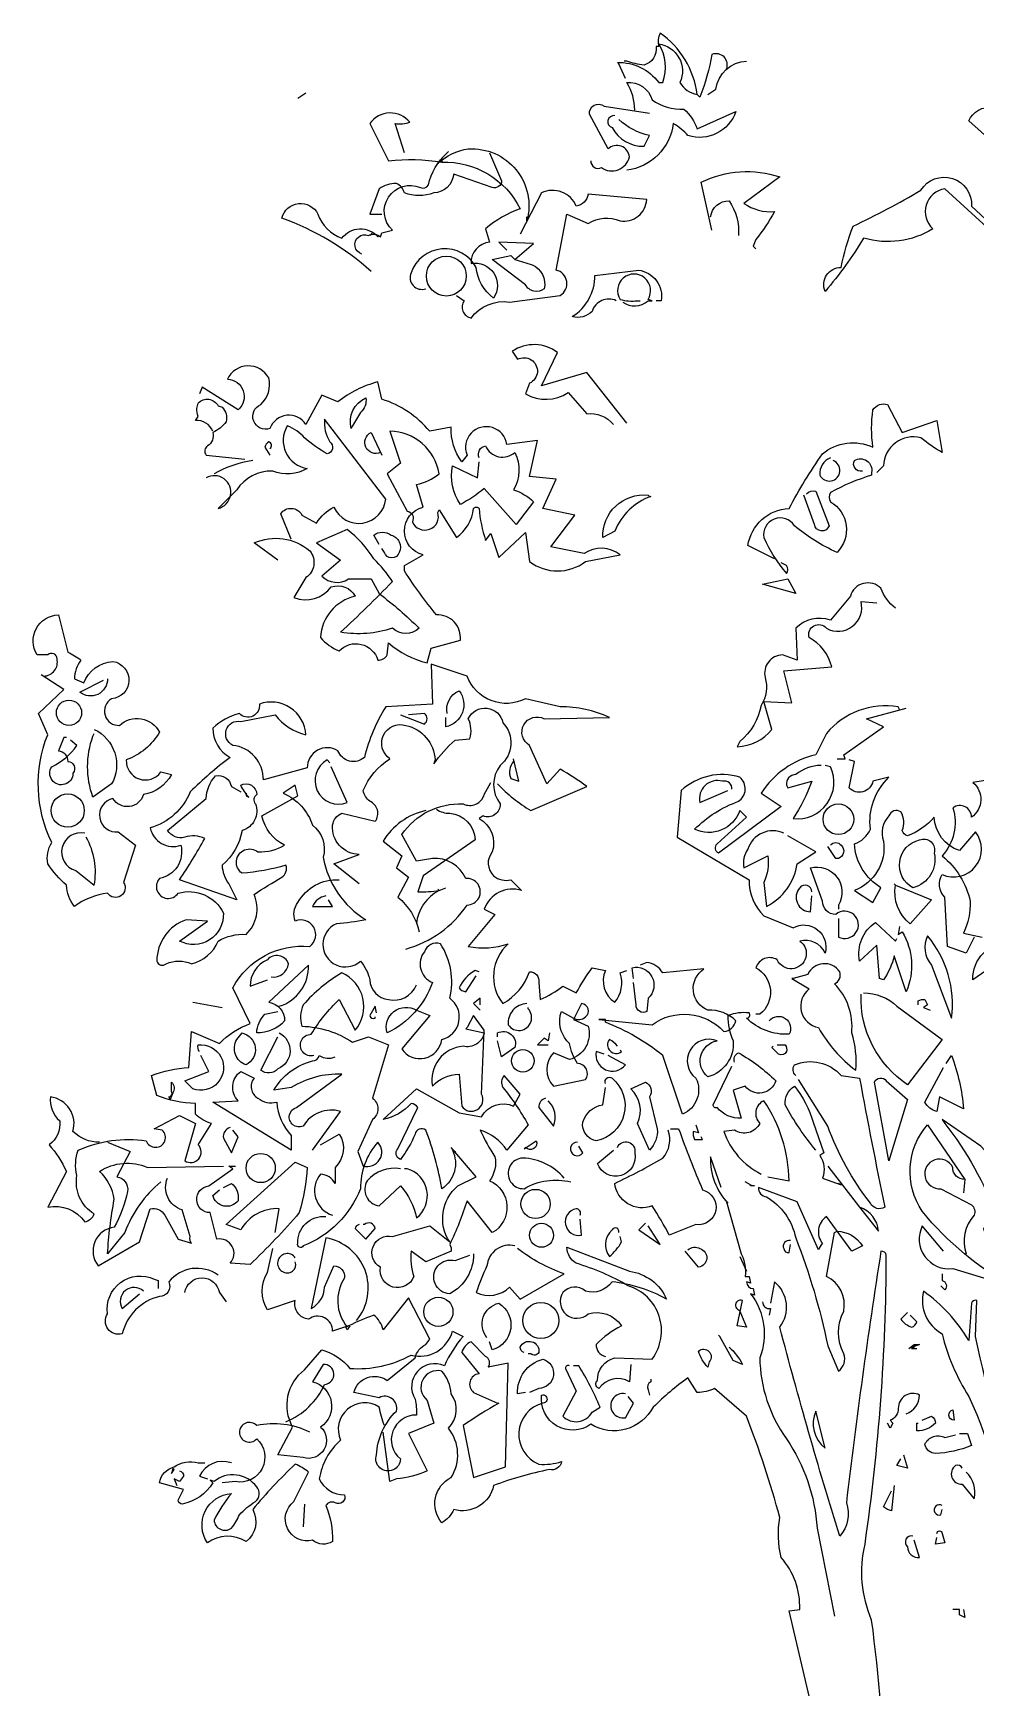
# Model space of a CAD drawing. Header units: millimetres. Extents: x 61831 to 121408, y 302 to 24841.
# Drawn here: x 77546 to 79151, y 4971 to 7788 of the extents above; entities that cross this region are included whole.
import ezdxf

# ---------------------------------------------------------------- set-up
doc = ezdxf.new("R2010")
doc.units = ezdxf.units.MM

# ---------------------------------------------------------------- blocks, each defined once
blk = doc.blocks.new('A$C700F2951')
at = {"color": 74}
for points in [[(1008, 4453.3), (996.7, 4478.3), (994.5, 4480.5, -0.240921), (1064.7, 4446.5), (1071.5, 4446.5, 0.236053), (1064.7, 4512.3, -0.5), (1101, 4446.5, 0.236053), (1130.4, 4426.1, 0.211075), (1067, 4530.4, 0.162277), (1064.7, 4507.7), (1060.2, 4507.7, -0.383194), (1039.8, 4476, -0.056625), (1010.3, 4482.8), (1005.8, 4482.8)], [(1180.3, 4469.2, 0.651581), (1155.4, 4494.1, -0.045349), (1135, 4421.6), (1130.4, 4426.1)], [(1148.6, 4426.1), (1162.2, 4435.2, -0.365204), (1214.3, 4482.8)], [(1656.2, 4170.1), (1552, 4265.2, 0.636124), (1531.6, 4197.2, -0.212875), (1413.7, 4181.4, -0.040161), (1348, 4090.7, -0.538727), (1375.2, 4131.5, -0.038391), (1395.6, 4201.8, 0.023422), (1511.2, 4263, -0.778931), (1597.3, 4235.8), (1629, 4206.3, -0.14267), (1633.6, 4333.2), (1656.2, 4324.2), (1592.8, 4380.8, -0.349304), (1633.6, 4403.5), (1622.2, 4451.1), (1721.9, 4428.4, -0.186783), (1762.7, 4446.5), (1733.3, 4505.5), (1699.3, 4498.7), (1685.7, 4442)], [(1023.9, 4399, 0.143021), (1010.3, 4446.5, -0.358047), (1053.4, 4417.1, 0.172546), (1107.8, 4401.2, -0.123093), (1130.4, 4367.2), (1196.2, 4396.7, -0.40274), (1114.6, 4355.9, 0.082748), (1089.6, 4376.3, -0.343094), (1010.3, 4297)], [(949.1, 4312.8, 0.566177), (967.3, 4301.5, 0.534058), (1014.8, 4319.6, 0.630219), (978.6, 4333.2), (946.9, 4392.2, -0.679398), (971.8, 4405.8), (1048.8, 4394.4)], [(631.8, 4326.4), (616, 4376.3, 0.123093), (640.9, 4378.6, 0.499542), (572.9, 4376.3), (604.6, 4312.8, -0.074951), (695.3, 4310.6, -0.294968), (829, 4231.2, 0.096375), (770.1, 4197.2), (776.9, 4174.6, 0.398468), (745.2, 4138.3, -0.659393), (783.7, 4079.4, -0.217575), (754.2, 4131.5, 0.649521), (643.2, 4122.5, 0.661377), (668.1, 4095.3)], [(989.9, 4389.9, 0.926025), (985.4, 4369.5, 0.286789), (1039.8, 4337.8), (1048.8, 4355.9, -0.120178), (996.7, 4383.1)], [(559.3, 4154.2, -1.044418), (570.6, 4185.9, -0.323349), (591, 4183.6), (593.3, 4190.4), (611.4, 4195, -0.840088), (659, 4267.5, 0.4142), (672.6, 4272, -0.154678), (704.4, 4326.4), (706.6, 4328.7)], [(776.9, 4326.4), (797.3, 4278.8, -0.489075), (781.4, 4267.5), (715.7, 4290.2, -0.380188), (681.7, 4258.4, -0.181808), (631.8, 4258.4, 0.224854), (618.2, 4274.3, 0.162277), (588.8, 4265.2), (572.9, 4222.2), (593.3, 4222.2)], [(695.3, 4317.4), (695.3, 4310.6), (695.3, 4317.4), (688.5, 4308.3, -0.162277), (740.6, 4333.2, -0.516235), (840.3, 4210.8), (840.3, 4217.6)], [(1155.4, 4195), (1137.2, 4276.6, -0.198578), (1270.9, 4285.6), (1209.8, 4240.3, 0.173447), (1261.9, 4226.7, -0.044205), (1230.1, 4179.1), (1225.6, 4167.8), (1230.1, 4163.3)], [(720.2, 4083.9), (733.8, 4074.9, 0.54657), (745.2, 4045.4, -0.272095), (810.9, 4072.6), (897, 4083.9, 0.677032), (890.2, 4127), (908.3, 4222.2), (944.6, 4206.3, -0.248367), (999, 4210.8, 0.452606), (1044.3, 4247.1), (944.6, 4256.2, -0.333328), (924.2, 4235.8, 0.430618), (865.3, 4258.4), (829, 4188.2)], [(575.2, 4124.7, 0.094757), (423.3, 4215.4, -0.699951), (484.5, 4222.2, 0.222214), (525.3, 4181.4, -0.480621), (586.5, 4183.6), (588.8, 4185.9)], [(1153.1, 4217.6, -0.388977), (1184.8, 4244.8, -0.162277), (1200.7, 4185.9)], [(819.9, 4145.1, 0.021729), (849.4, 4136.1, -0.356949), (869.8, 4095.3, -0.482147), (838.1, 4102.1), (781.4, 4145.1), (813.1, 4151.9), (819.9, 4145.1)], [(992.2, 4074.9, 0.453766), (951.4, 4056.7, -0.265564), (917.4, 4047.7, 0.264557), (955.9, 4117.9), (1030.7, 4127, -0.415939), (1069.2, 4074.9), (1060.2, 4074.9)], [(1003.5, 4072.6, 0.366302), (1046.6, 4074.9), (1053.4, 4074.9), (1046.6, 4077.1, 1.810471), (999, 4077.1, 0.099014), (1028.4, 4074.9), (1033, 4074.9)], [(1010.3, 3866.4), (942.3, 3952.5), (865.3, 3929.8), (892.5, 3986.5, 0.323273), (815.4, 3988.7), (824.5, 3975.1, -1.034378), (844.9, 3934.4), (838.1, 3916.2, 0.280991), (910.6, 3918.5), (942.3, 3882.2, -0.26123), (987.7, 3864.1)], [(416.5, 3632.9), (375.7, 3662.4, -0.294098), (470.9, 3648.8, -0.441696), (464.1, 3603.5), (443.7, 3569.5, 0.332855), (507.2, 3587.6, -0.375732), (548, 3571.7, 0.339447), (489.1, 3501.5, 0.128281), (520.8, 3478.8, -0.578079), (586.5, 3463, 0.276978), (602.4, 3472), (604.6, 3492.4, 0.124008), (670.4, 3458.4), (677.2, 3483.4), (727, 3497, 0.463104), (686.2, 3540, -0.025284), (631.8, 3614.8), (631.8, 3623.9), (663.6, 3642, -0.779266), (663.6, 3723.6), (652.2, 3762.1, 0.118973), (690.8, 3780.2, 0.363647), (606.9, 3852.8), (625, 3798.4), (602.4, 3780.2), (636.4, 3716.8, -0.5), (645.4, 3698.7, 0.970154), (688.5, 3714.5), (690.8, 3719.1), (720.2, 3671.5, 0.208466), (749.7, 3721.3, -0.5), (758.8, 3721.3, 0.056854), (770.1, 3666.9), (779.1, 3678.3), (792.7, 3637.5), (838.1, 3680.5), (844.9, 3630.7, 0.333328), (940.1, 3630.7), (999, 3642, 0.334427), (937.8, 3644.3), (881.1, 3655.6), (921.9, 3710), (867.5, 3721.3), (890.2, 3771.2), (844.9, 3775.7), (858.5, 3836.9), (806.3, 3830.1, 1.125015), (738.4, 3812), (729.3, 3800.6, -0.162277), (711.2, 3859.6), (674.9, 3852.8, 0.14122), (593.3, 3907.2), (586.5, 3936.6, 0.106674), (518.5, 3902.6), (491.3, 3914), (464.1, 3864.1, 0.62291), (402.9, 3857.3, -0.972748), (387.1, 3898.1, 0.276978), (400.7, 3943.4, 0.613373), (330.4, 3941.2, -0.688248), (348.5, 3889), (287.4, 3927.6), (282.8, 3916.2)], [(305.5, 3852.8, 0.326447), (276, 3870.9), (280.6, 3877.7, -0.099014), (278.3, 3891.3), (280.6, 3900.4, -0.522827), (314.6, 3895.8), (321.4, 3893.6, -0.276978), (328.1, 3868.6, -0.123093), (305.5, 3850.5, -0.350769), (296.4, 3827.8, 0.4142), (294.2, 3812), (359.9, 3805.2)], [(543.5, 3861.8), (541.2, 3857.3, -0.369919), (566.1, 3909.4, -0.265564), (557, 3884.5), (543.5, 3861.8)], [(1261.9, 3635.2), (1216.6, 3657.9, -0.357925), (1286.8, 3721.3, -0.02861), (1343.5, 3814.2, -0.284912), (1429.6, 3825.6, -0.072906), (1429.6, 3889, -0.350769), (1454.5, 3898.1), (1479.4, 3850.5), (1538.4, 3870.9), (1547.4, 3816.5, -0.042465), (1511.2, 3841.4, 0.482147), (1447.7, 3793.8), (1436.4, 3782.5)], [(439.2, 3669.2), (421.1, 3712.3, -0.563461), (457.3, 3710), (482.3, 3696.4, -0.132751), (511.7, 3723.6, 0.770752), (600.1, 3737.2), (495.9, 3873.2, 0.176163), (504.9, 3834.6, -0.659393), (500.4, 3814.2, -0.051254), (461.9, 3841.4, 0.123093), (432.4, 3861.8, 0.535172), (466.4, 3789.3, -0.225418), (407.5, 3784.8, 0.260452), (346.3, 3753), (314.6, 3721.3, 1.152542), (294.2, 3773.4)], [(402.9, 3823.3, 0.618027), (400.7, 3834.6, 0.162277), (393.9, 3825.6), (402.9, 3812)], [(591, 3816.5, -1), (575.2, 3850.5), (593.3, 3812)], [(758.8, 3807.4, -0.480621), (770.1, 3827.8, 0.516449), (819.9, 3816.5, -0.249695), (817.7, 3753, -0.105927), (851.7, 3732.6), (822.2, 3694.1), (767.8, 3755.3, -0.054871), (727, 3728.1, -0.192581), (713.4, 3793.8), (756.5, 3773.4), (758.8, 3800.6)], [(1411.5, 3784.8, -0.618027), (1397.9, 3802.9, -0.649872), (1427.3, 3782.5), (1427.3, 3778, 0.048447), (1357.1, 3748.5, 0.291199), (1357.1, 3732.6, -0.493149), (1368.4, 3646.5, -0.073044), (1295.9, 3691.9, 0.819794), (1243.7, 3671.5, 0.07692), (1282.3, 3610.3, 0.333328), (1282.3, 3623.9), (1273.2, 3628.4)], [(1357.1, 3807.4, 0.326447), (1338.9, 3778, 1.475342), (1361.6, 3802.9)], [(373.5, 3802.9, 0.093063), (307.8, 3780.2)], [(1316.3, 3746.2, -0.302765), (1332.1, 3750.8), (1354.8, 3691.9, -0.816528), (1329.9, 3694.1), (1311.7, 3744)], [(1048.8, 3741.7), (1051.1, 3741.7, 0.20787), (989.9, 3682.8), (969.5, 3671.5, -0.455139), (1046.6, 3744), (1048.8, 3741.7)], [(588.8, 3576.3, -0.033035), (656.8, 3517.3, -0.399994), (611.4, 3517.3, -0.122452), (523.1, 3510.5, 0.012192), (611.4, 3596.7, 0.056335), (579.7, 3635.2, 0.100357), (534.4, 3685.1), (482.3, 3662.4), (523.1, 3632.9), (491.3, 3605.7, 0.349121), (536.7, 3601.2), (575.2, 3601.2), (588.8, 3576.3)], [(588.8, 3660.1), (579.7, 3676, -0.309357), (609.2, 3676, -0.468369), (622.8, 3646.5, -0.763794), (597.8, 3646.5), (593.3, 3653.3)], [(1468.1, 3551.3, -0.140045), (1443.2, 3585.3, 0.57489), (1391.1, 3571.7), (1357.1, 3530.9, 0.29335), (1298.1, 3517.3), (1300.4, 3463), (1275.5, 3472, 0.477875), (1246, 3433.5, -0.21463), (1239.2, 3385.9, -0.178345), (1203, 3324.7), (1198.4, 3315.6, 0.217789), (1257.3, 3345.1), (1243.7, 3392.7), (1291.3, 3390.4), (1277.7, 3444.8), (1359.3, 3451.6, 0.213028), (1320.8, 3501.5, -0.817993), (1350.3, 3517.3, 0.658905), (1409.2, 3562.7), (1436.4, 3560.4)], [(17.7, 3435.8, 0.475967), (40.3, 3465.2, 0.663971), (24.5, 3472), (6.3, 3472, -0.578598), (42.6, 3540), (58.5, 3476.6, -0.062256), (81.1, 3463, 0.15036), (69.8, 3431.2), (85.7, 3424.4, -0.28447), (135.5, 3460.7, -0.892212), (133.2, 3397.2, 0.789642), (146.8, 3351.9, -0.497391), (214.8, 3340.6, -0.176483), (158.2, 3293, 0.748825), (217.1, 3272.6), (235.2, 3268.1, -0.225281), (187.6, 3234.1, -0.647598), (135.5, 3227.3, 0.955292), (144.6, 3170.6), (174, 3147.9), (153.6, 3084.5, -1), (126.4, 3066.3, 0.125122), (69.8, 3043.7, -0.137939), (56.2, 3079.9, -0.062256), (24.5, 3116.2, -0.18132), (31.3, 3152.5, -0.210037), (24.5, 3336), (8.6, 3372.3), (51.7, 3413.1), (13.1, 3438)], [(790.5, 3252.2, 0.068298), (847.1, 3206.9), (942.3, 3247.7, 0.035156), (897, 3277.1), (874.3, 3252.2), (844.9, 3317.9, -0.984375), (869.8, 3363.2), (980.9, 3365.5, 0.108856), (897, 3383.6), (838.1, 3397.2, -0.448303), (738.4, 3435.8), (677.2, 3456.2), (679.4, 3388.2), (600.1, 3383.6, 0.080551), (563.8, 3297.5, -0.524551), (518.5, 3308.8, 0.59317), (466.4, 3279.4), (391.6, 3259, 0.390503), (339.5, 3317.9, -0.868866), (353.1, 3358.7), (412, 3370, 0.173203), (464.1, 3336, 0.499069), (384.8, 3388.2, -0.72995), (350.8, 3372.3, 0.115616), (305.5, 3347.4, 0.276978), (334.9, 3297.5, 0.033035), (267, 3238.6, -0.228363), (199, 3177.4, 0.456192), (251.1, 3147.9, -0.433426), (214.8, 3091.3, 1.078903), (246.6, 3066.3, -0.36409), (323.6, 3032.4, -0.580322), (248.8, 2984.8), (296.4, 3018.8), (260.2, 3021, 0.321106), (210.3, 2950.8, 0.566177), (226.2, 2946.2, -0.211075), (269.2, 2946.2, 0.243835), (314.6, 2984.8, -0.145935), (362.1, 2996.1, 0.321701), (375.7, 3064.1, -0.013153), (423.3, 3093.5, 0.333328), (430.1, 3113.9, -0.053406), (355.3, 3100.3, -1.029831), (382.5, 3136.6, 0.141342), (427.9, 3147.9, -0.23027), (389.3, 3197.8), (450.5, 3231.8), (446, 3249.9), (425.6, 3236.3, -0.215332), (475.5, 3181.9, -0.302765), (493.6, 3127.5, 0.214661), (566.1, 3021, -0.032745), (516.3, 3014.2, 1.185196), (557, 2950.8, -0.115112), (572.9, 2919, 0.379791), (604.6, 2885, 0.362045), (652.2, 2910)], [(126.4, 3431.2, -0.637756), (78.9, 3408.6), (119.6, 3429)], [(704.4, 3372.3, -0.350769), (724.8, 3410.8, -0.561172), (702.1, 3349.6), (702.1, 3365.5)], [(554.8, 3082.2), (511.7, 3116.2), (554.8, 3132.1, -0.43013), (509.5, 3181.9, -0.263626), (525.3, 3202.3), (582, 3188.7, 0.489075), (572.9, 3222.7, -0.178345), (561.6, 3240.9, -0.14975), (606.9, 3295.2, -0.856918), (634.1, 3351.9, -0.338852), (684, 3293), (681.7, 3286.2, -0.055374), (718, 3327), (742.9, 3329.2, 0.195877), (740.6, 3363.2, -0.724503), (799.5, 3356.4, -0.43483), (795, 3283.9, 0.345184), (795, 3218.2, -0.544022), (765.6, 3197.8), (758.8, 3193.3, -0.362045), (781.4, 3136.6, 0.396576), (783.7, 3095.8, 0.236053), (813.1, 3089), (831.3, 3070.9, 0.401123), (767.8, 3039.2), (785.9, 3030.1), (740.6, 2975.7, 0.137604), (808.6, 2980.2, 0.396027), (799.5, 2878.2, 0.180374), (844.9, 2932.6, -0.463791), (860.7, 2914.5), (863, 2885, 0.051575), (901.5, 2907.7), (924.2, 2896.4, -0.023788), (951.4, 2939.4), (974.1, 2934.9, 0.368179), (989.9, 2880.5, 0.264557), (999, 2930.4), (1010.3, 2934.9)], [(1474.9, 3379.1), (1472.6, 3383.6, 0.262833), (1350.3, 3338.3), (1332.1, 3302, 0.194489), (1239.2, 3236.3), (1273.2, 3213.7), (1166.7, 3134.3, -0.535172), (1164.4, 3150.2), (1214.3, 3195.5), (1203, 3206.9, -0.445358), (1125.9, 3175.1, -0.112671), (1200.7, 3222.7, 0.498764), (1203, 3263.5, 0.269211), (1103.2, 3240.9), (1096.4, 3161.5), (1218.8, 3089, 0.212448), (1243.7, 3027.8), (1293.6, 3007.4, -0.669449), (1348, 2964.4, 0.362045), (1304.9, 2984.8, -1.319412), (1266.4, 2953, 0.480621), (1230.1, 2939.4, -0.538818), (1236.9, 2860.1), (1230.1, 2860.1)], [(625, 3370), (665.8, 3354.2, 0.5), (665.8, 3372.3), (638.6, 3370)], [(56.2, 3331.5), (51.7, 3331.5), (42.6, 3308.8, -0.38205), (58.5, 3290.7, -0.618027), (67.5, 3270.3, -1.341293), (31.3, 3281.6, 0.132751), (74.3, 3317.9), (63, 3327)], [(103.8, 3345.1, -0.432632), (133.2, 3252.2), (101.5, 3229.5, -0.173904), (101.5, 3333.8), (103.8, 3338.3)], [(504.9, 3288.4), (500.4, 3293, 0.940445), (534.4, 3220.5), (507.2, 3281.6)], [(817.7, 3290.7, 0.292984), (813.1, 3261.3), (826.7, 3256.7), (817.7, 3295.2)], [(1341.2, 3283.9, 0.162277), (1298.1, 3268.1, 0.463791), (1282.3, 3249.9), (1284.5, 3245.4), (1325.3, 3256.7, -0.058853), (1293.6, 3193.3, 0.588898), (1357.1, 3281.6), (1348, 3283.9)], [(1601.8, 2991.6), (1588.2, 2964.4), (1556.5, 2975.7), (1552, 3059.5, -0.355026), (1547.4, 3098.1, 0.788391), (1604.1, 3170.6), (1576.9, 3138.9, -0.312881), (1533.8, 3195.5, -0.116058), (1488.5, 3163.8, -0.265564), (1479.4, 3172.9, 0.226822), (1477.2, 3204.6, 0.49527), (1456.8, 3197.8, 0.295303), (1447.7, 3154.7, -0.346893), (1397.9, 3070.9), (1429.6, 3050.5), (1443.2, 3075.4, -0.244461), (1397.9, 3150.2, 0.215332), (1425.1, 3175.1, -0.236053), (1456.8, 3263.5), (1429.6, 3256.7, -0.59729), (1388.8, 3245.4), (1397.9, 3290.7), (1388.8, 3293)], [(1855.7, 3068.6, -0.149368), (1876.1, 3111.7, 0.589905), (1826.2, 3150.2), (1821.7, 3163.8, 0.490158), (1771.8, 3134.3, -1.060547), (1753.7, 3175.1, 0.776093), (1769.5, 3229.5, 0.142365), (1685.7, 3191), (1665.3, 3218.2), (1683.4, 3268.1), (1599.6, 3254.5, -0.50354), (1597.3, 3195.5, 0.628937), (1565.6, 3211.4, -0.265564), (1547.4, 3129.8, -0.169571), (1595, 3052.8, -0.119873), (1583.7, 2998.4), (1615.4, 2991.6)], [(362.1, 3236.3), (362.1, 3231.8), (366.7, 3229.5, -0.051575), (353.1, 3249.9, -0.580322), (380.3, 3234.1, 0.442368), (378, 3218.2, -0.445358), (355.3, 3172.9, -0.177689), (321.4, 3113.9, 0.15036), (332.7, 3082.2), (346.3, 3055), (248.8, 3089, 0.019806), (291.9, 3159.3, 0.195877), (257.9, 3161.5, -0.32045), (228.4, 3172.9), (294.2, 3227.3, -0.171616), (310, 3265.8, -0.427887), (337.2, 3247.7), (353.1, 3238.6)], [(634.1, 2971.2, 0.179703), (738.4, 3046, 1.048752), (736.1, 3091.3, 0.319077), (679.4, 3125.3), (652.2, 3120.7), (627.3, 3166.1, -0.261322), (731.6, 3218.2, 0.45993), (767.8, 3234.1), (779.1, 3254.5)], [(1189.4, 3243.1, 0.541687), (1173.5, 3256.7, 0.576218), (1135, 3220.5), (1182.6, 3240.9)], [(668.1, 3206.9, 0.203552), (595.6, 3154.7), (627.3, 3129.8), (618.2, 3109.4), (638.6, 3093.5), (620.5, 3059.5, -0.169113), (656.8, 3000.6)], [(686.2, 3209.1, 0.15036), (708.9, 3202.3, -0.384125), (752, 3157), (663.6, 3095.8), (654.5, 3068.6, 0.045349), (690.8, 3070.9), (702.1, 3075.4)], [(87.9, 3168.3, 0.975662), (72.1, 3104.9), (103.8, 3079.9, 0.17128), (90.2, 3161.5)], [(1277.7, 3168.3, 0.456619), (1216.6, 3141.1, 0.205246), (1209.8, 3109.4), (1250.5, 3129.8, -0.146759), (1243.7, 3084.5), (1248.3, 3043.7, 0.245285), (1300.4, 3116.2), (1332.1, 3136.6), (1284.5, 3163.8)], [(1508.9, 3157, -0.630219), (1533.8, 3134.3, -0.40654), (1497.6, 3075.4, -0.689621), (1508.9, 3157)], [(1357.1, 3147.9, -0.5), (1375.2, 3147.9, -0.582718), (1370.7, 3125.3), (1366.1, 3125.3), (1352.5, 3145.7)], [(1370.7, 3023.3), (1370.7, 2991.6, 1.877945), (1366.1, 3030.1, -0.4142), (1343.5, 3052.8), (1323.1, 3109.4, -0.674286), (1370.7, 3046), (1370.7, 3039.2)], [(112.8, 2642.5, -0.206955), (67.5, 2660.7, 0.457672), (29, 2719.6, 0.243301), (44.9, 2678.8, -0.282349), (26.7, 2638, -0.081024), (56.2, 2592.7), (24.5, 2531.5, -0.303375), (87.9, 2506.6, 0.224854), (103.8, 2520.2, -0.311218), (74.3, 2585.9, -0.155243), (76.6, 2628.9, -0.142853), (192.2, 2644.8, 1.280762), (219.4, 2662.9), (205.8, 2665.2), (248.8, 2687.9), (276, 2674.3), (257.9, 2610.8, 0.904984), (280.6, 2638), (303.2, 2674.3, -0.135742), (276, 2690.1), (276, 2708.3, -0.08728), (210.3, 2721.9), (201.2, 2755.9, -0.068298), (264.7, 2769.5), (269.2, 2830.6), (316.8, 2810.3, -0.111496), (368.9, 2844.2), (339.5, 2905.4, -0.299683), (470.9, 2975.7, 0.876053), (446, 3018.8, -0.268112), (450.5, 3050.5, -0.290573), (520.8, 3089)], [(688.5, 3073.1), (690.8, 3070.9, 0.247803), (652.2, 3014.2)], [(1325.3, 3068.6, 0.741867), (1304.9, 3075.4, 0.6409), (1323.1, 3034.6), (1325.3, 3061.8)], [(1468.1, 3079.9), (1529.3, 3055), (1493, 3014.2, -0.284134), (1468.1, 3079.9), (1465.8, 3082.2), (1468.1, 3079.9)], [(498.1, 3061.8, 0.25296), (475.5, 3043.7), (509.5, 3043.7), (502.7, 3055)], [(1474.9, 3009.7), (1472.6, 2996.1), (1479.4, 3000.6, -0.242218), (1486.2, 2898.6), (1465.8, 2959.8, -0.092926), (1447.7, 2919), (1440.9, 2921.3), (1436.4, 2978), (1406.9, 2950.8, -0.309006), (1434.1, 3016.5), (1468.1, 2984.8), (1470.4, 2989.3)], [(1522.5, 2993.8, 0.305054), (1529.3, 2944), (1563.3, 2853.3, 0.208984), (1522.5, 2993.8)], [(405.2, 2923.6, 0.403595), (434.7, 2946.2, 0.566177), (398.4, 2953, 0.2939), (368.9, 2907.7), (398.4, 2919)], [(652.2, 2866.9), (674.9, 2857.8), (627.3, 2801.2, 0.693726), (695.3, 2817.1, 0.640244), (708.9, 2887.3, 0.209961), (693, 2980.2, 0.4142), (665.8, 2966.6, 0.502121), (679.4, 2914.5, -0.199463), (602.4, 2828.4, -0.690872), (652.2, 2866.9)], [(1642.6, 2944), (1638.1, 2941.7), (1642.6, 2941.7), (1642.6, 2928.1, 0.099014), (1629, 2939.4), (1599.6, 2919, -0.428558), (1663, 2982.5, -0.211655), (1642.6, 2944)], [(418.8, 2873.7, 0.335266), (468.7, 2944), (400.7, 2880.5, -0.380188), (427.9, 2848.8, -0.218826), (380.3, 2828.4, -0.173203), (393.9, 2860.1), (416.5, 2864.6)], [(477.7, 2789.9, -1.144211), (473.2, 2826.1, -0.070038), (520.8, 2885), (548, 2832.9, 0.501633), (525.3, 2930.4, 0.085571), (459.6, 2876, 0.186783), (457.3, 2839.7, -0.14386), (543.5, 2812.5), (570.6, 2821.6), (604.6, 2808), (577.4, 2717.3, -0.506302), (577.4, 2681.1), (552.5, 2626.7), (561.6, 2601.8, 0.762985), (586.5, 2642.5, 0.185364), (557, 2563.2, -0.20929), (459.6, 2465.8, -1), (450.5, 2470.3, -0.463791), (498.1, 2515.6)], [(758.8, 2932.6), (752, 2934.9, 0.132751), (724.8, 2905.4, 0.236053), (736.1, 2898.6), (754.2, 2925.8)], [(1252.8, 2848.8, -0.923187), (1286.8, 2826.1, -0.205933), (1214.3, 2853.3, 0.618027), (1218.8, 2862.4, 0.123093), (1182.6, 2857.8, 0.111496), (1191.6, 2814.8, -0.361099), (1148.6, 2753.6, -0.656662), (1164.4, 2814.8, 0.887543), (1128.2, 2751.3, -0.427811), (1105.5, 2690.1), (1071.5, 2789.9, 0.077148), (974.1, 2846.5), (974.1, 2851), (962.7, 2851), (1053.4, 2842, -0.386002), (1175.8, 2830.6, 0.310577), (1196.2, 2848.8, 0.21463), (1148.6, 2866.9, -0.608597), (1141.8, 2937.2), (1071.5, 2930.4, 0.236053), (1044.3, 2948.5), (1033, 2944)], [(1021.6, 2921.3), (1019.4, 2939.4, -0.775711), (1046.6, 2887.3), (1044.3, 2864.6, -0.566177), (1026.2, 2876), (1021.6, 2914.5)], [(1293.6, 2921.3), (1291.3, 2921.3), (1320.8, 2903.2, 0.643906), (1336.7, 2837.4, 0.101837), (1400.1, 2764.9, 0.105927), (1393.3, 2828.4, 0.22554), (1363.9, 2912.2, 0.4142), (1372.9, 2932.6, 0.580322), (1318.5, 2928.1), (1293.6, 2921.3)], [(584.2, 2862.4), (582, 2873.7), (572.9, 2857.8, 0.4142), (582, 2853.3), (582, 2855.6)], [(840.3, 2878.2, 0.437042), (808.6, 2842, 1.073196), (842.6, 2869.2), (842.6, 2871.4)], [(919.7, 2853.3, 0.323349), (940.1, 2855.6, 0.697281), (933.3, 2878.2), (919.7, 2851), (944.6, 2839.7, -0.421158), (912.9, 2783.1), (885.7, 2794.4, 0.400543), (885.7, 2737.7), (940.1, 2749.1, 0.60791), (926.5, 2776.3, -0.092926), (912.9, 2810.3, -0.257919), (897, 2857.8), (899.3, 2864.6), (919.7, 2853.3)], [(1413.7, 2896.4, -0.195694), (1470.4, 2873.7), (1547.4, 2817.1), (1488.5, 2740, -0.258652), (1409.2, 2894.1)], [(1506.6, 2876), (1506.6, 2882.8, -0.236053), (1518, 2885), (1522.5, 2876), (1515.7, 2871.4), (1527, 2866.9)], [(738.4, 2837.4), (736.1, 2835.2), (767.8, 2828.4, -0.422256), (731.6, 2805.7, 0.445663), (679.4, 2737.7, -0.209656), (724.8, 2758.1), (729.3, 2703.7, 0.945984), (763.3, 2724.1), (767.8, 2832.9), (749.7, 2857.8), (738.4, 2837.4)], [(355.3, 2828.4, -0.701004), (362.1, 2774, -0.468369), (346.3, 2817.1), (355.3, 2828.4)], [(418.8, 2828.4, -0.632828), (416.5, 2767.2, -0.388977), (387.1, 2764.9), (416.5, 2821.6)], [(790.5, 2821.6), (790.5, 2828.4, -0.669312), (819.9, 2803.5), (797.3, 2787.6), (790.5, 2814.8)], [(994.5, 2805.7, 0.099014), (980.9, 2817.1, 0.895035), (1001.3, 2796.7), (999, 2798.9)], [(282.8, 2796.7, -0.236053), (280.6, 2808, -1.2724), (271.5, 2733.2), (257.9, 2746.8), (298.7, 2762.7), (285.1, 2789.9)], [(475.5, 2628.9), (523.1, 2694.7, 0.345856), (459.6, 2669.7, -1.086792), (448.3, 2701.5), (525.3, 2758.1, 0.147873), (439.2, 2735.5), (409.7, 2730.9, -0.205246), (475.5, 2780.8, 0.343094), (486.8, 2789.9, 0.248367), (514, 2787.6)], [(971.8, 2792.1), (958.2, 2796.7, 0.784103), (1008, 2774), (978.6, 2789.9)], [(1193.9, 2778.5, -0.4142), (1200.7, 2794.4, -0.068741), (1264.1, 2746.8, -0.613083), (1212, 2737.7), (1191.6, 2730.9), (1205.2, 2683.3, -0.248093), (1164.4, 2701.5, -0.618027), (1157.6, 2706), (1189.4, 2771.7)], [(1266.4, 2808), (1280, 2808, -0.236053), (1282.3, 2796.7, -0.4142), (1268.7, 2792.1), (1257.3, 2803.5), (1259.6, 2805.7)], [(1554.2, 2776.3), (1563.3, 2789.9, -0.071396), (1583.7, 2699.2), (1542.9, 2719.6), (1538.4, 2694.7, -0.236053), (1518, 2710.5), (1549.7, 2769.5)], [(305.5, 2710.5), (348.5, 2712.8, -0.451447), (353.1, 2762.7), (375.7, 2751.3, 0.461777), (382.5, 2717.3, 0.236053), (414.3, 2710.5, 0.176865), (439.2, 2653.9), (439.2, 2628.9), (305.5, 2710.5)], [(1298.1, 2755.9, -0.369919), (1295.9, 2774, -0.322647), (1375.2, 2755.9), (1406.9, 2751.3, 0.00798), (1450, 2531.5, -0.4142), (1425.1, 2538.3, -0.077515), (1352.5, 2669.7), (1302.7, 2749.1)], [(237.5, 2726.4), (233, 2715.1), (230.7, 2719.6, 0.618027), (235.2, 2728.7), (235.2, 2744.5, -0.369919), (237.5, 2726.4)], [(713.4, 2628.9, -0.38205), (695.3, 2563.2, 0.053894), (668.1, 2662.9, 0.566177), (650, 2656.1, -0.062256), (625, 2613.1, -0.535172), (620.5, 2631.2), (654.5, 2701.5, 0.236053), (643.2, 2708.3, -0.164429), (595.6, 2681.1), (652.2, 2733.2), (724.8, 2692.4), (763.3, 2685.6, -0.400864), (817.7, 2703.7), (829, 2724.1), (801.8, 2755.9, 0.343094), (799.5, 2735.5, -0.040558), (842.6, 2672), (806.3, 2628.9, 0.162277), (761, 2662.9, 0.038391), (785.9, 2617.6, -0.212204), (776.9, 2576.8, -0.615097), (781.4, 2488.4), (738.4, 2542.8, -0.03656), (708.9, 2468, -0.236053), (711.2, 2456.7), (668.1, 2438.6), (643.2, 2456.7, 0.109772), (647.7, 2413.6, -0.906464), (591, 2429.5, -0.872879), (611.4, 2481.6), (674.9, 2499.8), (708.9, 2472.6, -0.380005), (722.5, 2567.8), (754.2, 2583.6), (711.2, 2633.5)], [(974.1, 2742.3, -0.780762), (985.4, 2751.3, -0.63501), (958.2, 2644.8, -0.403961), (935.5, 2676.5, -0.290024), (969.5, 2706), (974.1, 2735.5)], [(1048.8, 2628.9), (1028.4, 2674.3, 0.335037), (1017.1, 2733.2), (1042, 2744.5, -0.5), (1048.8, 2719.6), (1062.4, 2665.2, -0.220596), (1048.8, 2628.9)], [(1332.1, 2628.9, -0.047333), (1280, 2706, -0.291199), (1295.9, 2737.7, -0.104111), (1327.6, 2676.5), (1345.7, 2624.4), (1338.9, 2619.9, -0.257767), (1343.5, 2581.4), (1375.2, 2570), (1370.7, 2572.3)], [(1456.8, 2610.8), (1431.9, 2744.5, -0.561981), (1452.3, 2746.8), (1488.5, 2715.1), (1456.8, 2610.8)], [(872.1, 2717.3, 0.355026), (860.7, 2701.5), (885.7, 2669.7, 0.313034), (876.6, 2712.8)], [(1250.5, 2583.6), (1286.8, 2576.8, 0.145935), (1243.7, 2712.8, 0.523941), (1236.9, 2674.3, -0.45993), (1193.9, 2662.9), (1175.8, 2660.7, 0.199142), (1239.2, 2588.2)], [(1552, 2674.3, -0.076447), (1640.4, 2515.6), (1617.7, 2495.2, 0.704712), (1631.3, 2490.7, -0.30159), (1681.1, 2497.5), (1726.5, 2334.3, 0.21463), (1753.7, 2323), (1717.4, 2497.5), (1710.6, 2465.8, -0.445358), (1674.4, 2488.4, 0.17659), (1613.2, 2635.7), (1547.4, 2681.1), (1552, 2674.3)], [(334.9, 2667.5, 0.38205), (323.6, 2649.3), (337.2, 2624.4), (348.5, 2651.6), (339.5, 2662.9)], [(489.1, 2638), (520.8, 2656.1, -0.359619), (514, 2599.5), (514, 2572.3, 0.236053), (489.1, 2588.2, 0.533035), (509.5, 2517.9)], [(1085.1, 2665.2), (1098.7, 2665.2, 0.014771), (1139.5, 2561, -0.94693), (1128.2, 2502), (1082.8, 2483.9, 0.033691), (1053.4, 2533.8, -0.489075), (989.9, 2572.3, 0.024368), (1071.5, 2615.3, 0.28447), (1080.6, 2662.9)], [(1128.2, 2672), (1132.7, 2658.4), (1123.6, 2660.7, 0.162277), (1125.9, 2647.1), (1139.5, 2647.1), (1137.2, 2651.6)], [(1549.7, 2456.7), (1513.4, 2499.8, 0.598862), (1565.6, 2427.2), (1669.8, 2395.5, -0.099014), (1513.4, 2524.7, -0.340195), (1522.5, 2672), (1586, 2579.1), (1583.7, 2556.4)], [(126.4, 2642.5), (165, 2626.7), (142.3, 2583.6, -0.4142), (160.4, 2558.7, -0.077194), (137.8, 2497.5, 0.59314), (110.6, 2431.8), (180.8, 2472.6), (199, 2529.2, -0.333328), (223.9, 2517.9), (246.6, 2477.1), (269.2, 2470.3, -0.236053), (267, 2481.6), (253.4, 2527, -0.442368), (228.4, 2581.4)], [(838.1, 2633.5), (835.8, 2631.2), (856.2, 2644.8, -0.854492), (838.1, 2633.5)], [(926.5, 2642.5, 1.704361), (935.5, 2624.4), (928.7, 2635.7)], [(994.5, 2633.5, -0.909286), (1023.9, 2624.4, -0.934128), (960.5, 2606.3), (987.7, 2628.9)], [(217.1, 2574.6, 0.137131), (155.9, 2488.4), (126.4, 2452.2, -0.032974), (137.8, 2545.1, 0.170273), (112.8, 2592.7, -0.248367), (194.4, 2599.5), (323.6, 2601.8)], [(412, 2488.4), (418.8, 2529.2, 0.282669), (353.1, 2493), (328.1, 2502), (446, 2608.5), (466.4, 2599.5, -0.057053), (452.8, 2522.4, -0.026291), (368.9, 2434), (334.9, 2436.3, 0.738571), (312.3, 2477.1), (301, 2522.4, -0.953979), (298.7, 2567.8), (339.5, 2597.2), (332.7, 2601.8), (344, 2601.8)], [(625, 2597.2, 0.261322), (568.4, 2576.8, 0.537704), (588.8, 2533.8), (625, 2567.8, -0.134644), (652.2, 2513.4, 0.615494), (636.4, 2597.2), (631.8, 2597.2)], [(903.8, 2581.4, 0.204559), (833.5, 2615.3, 1.007538), (835.8, 2563.2, -0.199997), (915.1, 2574.6)], [(1352.5, 2601.8), (1406.9, 2531.5), (1438.7, 2490.7, 0.315536), (1406.9, 2531.5)], [(1586, 2579.1, -0.449051), (1565.6, 2599.5, 1.901016), (1545.2, 2563.2), (1597.3, 2536, -0.302765), (1601.8, 2517.9, 0.271484), (1588.2, 2452.2)], [(323.6, 2565.5), (337.2, 2572.3, -0.282349), (348.5, 2542.8, -0.636856), (305.5, 2551.9), (316.8, 2561)], [(931, 2517.9, 0.535172), (924.2, 2529.2, 1), (933.3, 2483.9), (931, 2511.1)], [(550.3, 2338.9, 0.578384), (498.1, 2479.4), (473.2, 2359.3, 0.269913), (495.9, 2395.5), (511.7, 2431.8, -0.455139), (529.9, 2411.4, 0.328934), (534.4, 2327.5)], [(554.8, 2502, 0.333328), (548, 2495.2), (566.1, 2477.1), (582, 2495.2, 0.630219), (563.8, 2502), (561.6, 2502)], [(996.7, 2488.4, 0.926025), (985.4, 2493, 0.396576), (980.9, 2447.6, 0.099014), (1001.3, 2472.6), (999, 2481.6)], [(430.1, 2166.6, 0.193268), (495.9, 2230.1, 1), (493.6, 2264.1), (475.5, 2234.6, -0.647644), (489.1, 2157.5, -0.795288), (459.6, 2105.4), (416.5, 2110), (441.5, 2157.5, -0.37175), (461.9, 2255), (491.3, 2289, -0.154297), (538.9, 2257.3, 0.143036), (643.2, 2279.9, 0.416412), (713.4, 2320.7), (731.6, 2311.7, 0.064804), (699.8, 2261.8, 0.7435), (650, 2205.1, -0.07106), (652.2, 2177.9, 0.711472), (625, 2103.2, -1.156403), (584.2, 2110, -0.187744), (618.2, 2184.7, 0.647598), (588.8, 2207.4), (545.7, 2216.5, -0.524124), (602.4, 2236.9), (650, 2275.4, -0.219635), (668.1, 2298.1), (674.9, 2307.1), (638.6, 2377.4), (595.6, 2323, 0.158417), (579.7, 2347.9, 0.01886), (536.7, 2329.8), (509.5, 2320.7, 0.622437), (468.7, 2341.1, -0.457672), (446, 2372.9), (398.4, 2357, -0.285706), (398.4, 2420.4), (407.5, 2461.2)], [(446, 2445.4, 2.427765), (441.5, 2422.7, 0.302765), (446, 2438.6)], [(749.7, 2452.2, -0.276978), (708.9, 2384.2, -1.112411), (718, 2440.8), (742.9, 2449.9)], [(819.9, 2465.8, 0.462555), (772.4, 2431.8, 0.034729), (754.2, 2386.4, 0.307983), (810.9, 2395.5), (829, 2375.1), (903.8, 2418.2, -0.078186), (824.5, 2461.2)], [(1017.1, 2264.1), (1014.8, 2234.6, 0.383194), (962.7, 2223.3, -0.566177), (960.5, 2236.9, -0.347336), (989.9, 2275.4), (1053.4, 2273.1, 0.522125), (1012.6, 2397.8, 0.062256), (924.2, 2436.3, -0.259125), (908.3, 2463.5), (1014.8, 2422.7, -0.262924), (1078.3, 2375.1, 0.097885), (985.4, 2404.6, -0.315216), (940.1, 2388.7, 0.4142), (901.5, 2386.4, 0.882782), (944.6, 2350.2, -0.333328), (1001.3, 2329.8, 0.076187), (958.2, 2298.1, 0.369919), (974.1, 2277.7)], [(1114.6, 2459, -0.343094), (1135, 2461.2, -0.795502), (1132.7, 2429.5), (1110, 2456.7)], [(1289.1, 2474.8, 0.632828), (1277.7, 2461.2, 0.4142), (1286.8, 2454.4), (1289.1, 2468)], [(314.6, 2415.9, 0.401978), (230.7, 2404.6, -0.535172), (214.8, 2379.6, 0.285706), (151.4, 2316.2, -0.700424), (126.4, 2350.2, -0.60141), (205.8, 2409.1), (212.6, 2406.8), (212.6, 2393.2)], [(187.6, 2388.7, 0.873947), (151.4, 2359.3), (180.8, 2384.2)], [(257.9, 2386.4, -0.849075), (316.8, 2386.4), (328.1, 2370.6)], [(1547.4, 2418.2), (1547.4, 2406.8, -0.566177), (1552, 2391), (1545.2, 2397.8)], [(772.4, 2309.4, -0.563461), (792.7, 2368.3, -0.649872), (781.4, 2289), (776.9, 2302.6)], [(1203, 2354.7), (1214.3, 2327.5), (1198.4, 2329.8), (1207.5, 2372.9, 1), (1200.7, 2357), (1203, 2354.7)], [(1241.5, 2370.6, 0.45993), (1255.1, 2359.3), (1252.8, 2347.9)], [(1488.5, 2352.5), (1477.2, 2341.1, 0.162277), (1495.3, 2327.5, 0.265564), (1504.4, 2336.6), (1493, 2347.9)], [(1184.8, 2293.5, -0.089432), (1207.5, 2264.1), (1191.6, 2270.9), (1169, 2311.7), (1166.7, 2313.9)], [(790.5, 2198.3), (792.7, 2198.3, 0.023788), (731.6, 2159.8), (749.7, 2071.4), (804.1, 2089.6), (808.6, 2266.3), (774.6, 2259.5, 0.45993), (770.1, 2277.7), (745.2, 2302.6, 0.219635), (729.3, 2284.5), (758.8, 2248.2, 0.677032), (749.7, 2216.5), (790.5, 2198.3)], [(835.8, 2284.5, -0.4142), (829, 2293.5, -0.868622), (860.7, 2284.5, -0.489075), (847.1, 2282.2), (842.6, 2282.2)], [(1148.6, 2259.5, -0.135742), (1132.7, 2286.7, -0.947861), (1150.8, 2268.6), (1148.6, 2259.5)], [(838.1, 2216.5), (824.5, 2214.2, -0.352295), (867.5, 2273.1, -0.860382), (860.7, 2223.3), (844.9, 2216.5)], [(912.9, 2261.8, 0.618027), (906.1, 2257.3), (924.2, 2218.7), (901.5, 2175.7, 0.492645), (951.4, 2182.5), (965, 2191.5, 0.039658), (928.7, 2261.8), (919.7, 2261.8)], [(1051.1, 2239.1), (1051.1, 2234.6, 0.4142), (1046.6, 2221), (1048.8, 2211.9)], [(597.8, 2159.8, -0.038391), (588.8, 2191.5, 0.746384), (523.1, 2134.9, 0.174225), (486.8, 2069.2, 0.297256), (529.9, 2042, -0.690201), (514, 2028.4, 0.4142), (498.1, 2023.8, -0.101105), (509.5, 1962.6, -0.329758), (475.5, 1964.9, -0.819794), (443.7, 2030.6), (468.7, 2080.5, 0.090164), (446, 2094.1, 0.033295), (373.5, 2017, -0.376038), (362.1, 1962.6, 0.309357), (296.4, 1960.4, -0.577087), (337.2, 2044.2, 0.060913), (307.8, 1998.9, 0.595963), (337.2, 1985.3, 0.090164), (350.8, 2008, -0.069427), (378, 2030.6, 0.449051), (380.3, 2055.6, 0.431824), (307.8, 2064.6), (301, 2066.9), (305.5, 2062.4, -0.206619), (253.4, 2026.1, -0.333328), (246.6, 2032.9), (255.6, 2051), (214.8, 2062.4, -0.309357), (239.8, 2089.6, -0.236053), (280.6, 2096.4), (291.9, 2096.4)], [(1008, 2214.2, 1.222214), (1008, 2173.4), (1021.6, 2198.3), (1012.6, 2209.7)], [(1486.2, 2180.2, 0.310577), (1508.9, 2211.9, 0.566177), (1472.6, 2189.3, -0.312363), (1459, 2168.9), (1463.6, 2164.3), (1459, 2155.3), (1454.5, 2164.3)], [(1332.1, 2184.7, 0.337173), (1348, 2121.3), (1332.1, 2184.7)], [(1513.4, 2168.9), (1529.3, 2175.7, -0.236053), (1536.1, 2164.3, -0.199295), (1504.4, 2150.8), (1504.4, 2164.3), (1506.6, 2164.3)], [(1567.8, 2168.9, -0.867294), (1565.6, 2187), (1567.8, 2168.9)], [(470.9, 2148.5, 0.172379), (380.3, 2159.8, 2.599991), (380.3, 2137.2, -0.757538), (344, 2064.6), (321.4, 2062.4)], [(1576.9, 2146.2), (1590.5, 2146.2), (1597.3, 2125.8, -0.078461), (1536.1, 2112.2, -0.336868), (1518, 2128.1, -0.442368), (1552, 2139.4), (1570.1, 2144)], [(337.2, 2096.4, 0.386597), (282.8, 2073.7), (296.4, 2069.2)], [(1581.4, 2087.3, 0.4142), (1570.1, 2091.8, 0.749268), (1581.4, 2060.1), (1601.8, 2035.2, 0.276978), (1588.2, 2080.5)], [(248.8, 2082.8, -0.4142), (255.6, 2073.7), (248.8, 2064.6), (239.8, 2069.2), (244.3, 2057.8)], [(1465.8, 2057.8), (1461.3, 2014.8, -0.133911), (1447.7, 2021.6), (1461.3, 2048.8)], [(1547.4, 2023.8, 1.580185), (1545.2, 2008), (1547.4, 2017)], [(1497.6, 1971.7, 0.804886), (1488.5, 1953.6, 0.455139), (1508.9, 1935.4), (1499.8, 1964.9)], [(1538.4, 1976.2, -1), (1547.4, 1976.2), (1552, 1960.4), (1536.1, 1958.1), (1538.4, 1969.4)]]:
    blk.add_lwpolyline(points, format="xyb", dxfattribs=at)
for points in [[(464.1, 4428.4), (450.5, 4419.3)], [(577.4, 4190.4), (572.9, 4185.9), (577.4, 4190.4)], [(819.9, 4145.1), (851.7, 4172.3), (792.7, 4174.6), (806.3, 4161)], [(1241.5, 3592.1), (1284.5, 3601.2), (1298.1, 3576.3), (1241.5, 3592.1)], [(1368.4, 3295.2), (1382, 3295.2), (1379.7, 3302), (1447.7, 3349.6), (1418.3, 3363.2), (1486.2, 3381.4)], [(271.5, 2880.5), (321.4, 2871.4)], [(761, 2876), (761, 2887.3), (749.7, 2878.2), (761, 2866.9)], [(878.9, 2828.4), (876.6, 2814.8), (869.8, 2819.3), (858.5, 2808), (876.6, 2808)], [(713.4, 2628.9), (718, 2626.7), (718, 2624.4)], [(1221.1, 2570), (1212, 2574.6)], [(1221.1, 2570), (1227.9, 2567.8), (1221.1, 2567.8), (1221.1, 2570)], [(1042, 2504.3), (1030.7, 2493), (1067, 2468), (1046.6, 2499.8)], [(1203, 2447.6), (1214.3, 2422.7)], [(538.9, 2329.8), (534.4, 2323), (532.1, 2327.5)], [(1499.8, 2298.1), (1508.9, 2298.1), (1490.8, 2291.3), (1499.8, 2298.1)], [(1499.8, 2298.1), (1499.8, 2293.5), (1495.3, 2291.3), (1504.4, 2291.3)], [(237.5, 2087.3), (235.2, 2078.2), (239.8, 2085), (237.5, 2087.3)], [(1481.7, 2110), (1488.5, 2087.3), (1470.4, 2091.8), (1477.2, 2103.2)], [(461.9, 2026.1), (459.6, 1987.6)], [(1583.7, 1847.1), (1586, 1833.5), (1576.9, 1838), (1576.9, 1847.1), (1565.6, 1847.1)]]:
    blk.add_lwpolyline(points, dxfattribs=at)
at = {"color": 35}
for points in [[(1676.6, 2021.6, -0.014694), (1604.1, 2311.7), (1606.4, 2372.9, 0.4142), (1597.3, 2368.3), (1592.8, 2304.9, 0.101822), (1515.7, 2388.7, 0.33992), (1547.4, 2316.2, 0.085938), (1592.8, 2209.7, -0.100525), (1656.2, 1949, -0.35463)], [(1452.3, 1538.8, 0.021927), (1427.3, 1828.9, -0.158203), (1416, 1958.1, 0.03566), (1452.3, 2449.9, 0.4142), (1443.2, 2456.7, 0.009659), (1384.3, 2028.4, -0.276978), (1372.9, 1971.7, -0.010941), (1270.9, 2327.5, 0.406937), (1261.9, 2404.6), (1255.1, 2368.3)], [(1171.2, 2565.5), (1153.1, 2617.6, 0.203735), (1182.6, 2538.3), (1180.3, 2540.6), (1205.2, 2452.2, -0.146759), (1212, 2413.6), (1218.8, 2413.6), (1221.1, 2402.3), (1214.3, 2404.6, 0.4142), (1225.6, 2393.2), (1227.9, 2381.9), (1221.1, 2384.2, -0.265564), (1236.9, 2275.4, 0.153046), (1282.3, 2137.2, -0.133911), (1334.4, 1985.3), (1363.9, 1835.7)], [(1368.4, 2490.7, -0.262878), (1411.5, 2465.8), (1393.3, 2456.7), (1350.3, 2515.6, 0.441696), (1343.5, 2470.3, 0.062256), (1336.7, 2459), (1300.4, 2540.6), (1234.7, 2565.5, 0.4142), (1248.3, 2549.6, -0.20488), (1298.1, 2479.4, -0.042053), (1352.5, 2295.8), (1370.7, 2252.7, 0.350769), (1379.7, 2282.2, -0.250916), (1379.7, 2354.7, 0.347351), (1350.3, 2413.6), (1363.9, 2488.4), (1368.4, 2490.7)], [(1327.6, 1670.3), (1286.8, 1844.8), (1304.9, 1847.1, 0.190186), (1273.2, 1935.4, -0.102509), (1270.9, 2003.4, 0.027542), (1214.3, 2175.7), (1159.9, 2223.3, -0.128769), (1130.4, 2216.5), (1114.6, 2241.4, 0.037994), (1055.6, 2191.5, -0.432571), (949.1, 2162.1, -0.653381), (865.3, 2211.9, -1.198212), (867.5, 2198.3, 0.717178), (860.7, 2094.1, 0.099014), (899.3, 2098.6, -0.439896), (878.9, 2085, 0.044022), (783.7, 2057.8, -0.432632), (715.7, 2017, -0.169403), (695.3, 1994.4, -0.48349), (711.2, 2071.4, 0.322495), (706.6, 2155.3, 0.382629), (711.2, 2214.2, 0.171616), (695.3, 2252.7, 0.801453), (670.4, 2202.9), (681.7, 2164.3), (638.6, 2146.2), (670.4, 2082.8, -0.092056), (618.2, 2069.2), (606.9, 2064.6), (595.6, 2148.5)]]:
    blk.add_lwpolyline(points, format="xyb", dxfattribs=at)
at = {"color": 74}
for centre, radius in [((703.2, 4116.8), 34), ((60.7, 3373.4), 21.5), ((58.5, 3206.9), 28.3), ((1370.7, 3192.1), 26.1), ((833.5, 2780.8), 19.3), ((387.1, 2598.4), 24.9), ((855.1, 2537.2), 24.9), ((865.3, 2483.9), 20.4), ((689.6, 2353.6), 24.9), ((864.1, 2338.9), 30.6)]:
    blk.add_circle(centre, radius, dxfattribs=at)

msp = doc.modelspace()

# ---------------------------------------------------------------- block references
msp.add_blockref('A$C700F2951', (77546.4, 3257.8))

doc.saveas('drawing.dxf')
